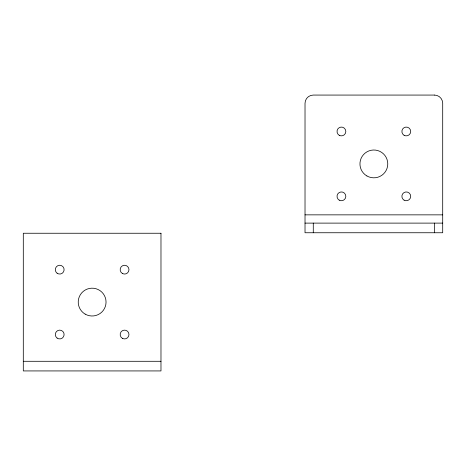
<?xml version="1.0" encoding="UTF-8"?>
<svg xmlns="http://www.w3.org/2000/svg" width="466" height="466" viewBox="0 0 466 466"><rect width="100%" height="100%" fill="white"/><g stroke="black" fill="none" stroke-linecap="round" stroke-linejoin="round"><path stroke-width="0.7" d="M305.02 214.855L442.7 214.855M305.02 223.115L442.7 223.115M23.3 361.29L160.98 361.29M434.44 223.115L434.44 232.75M313.28 223.115L313.28 232.75M434.44 95.07L313.28 95.07A8.26 8.26 0 0 0 305.02 103.33L305.02 232.75L442.7 232.75L442.7 103.33A8.26 8.26 0 0 0 434.44 95.07M160.98 233.25L23.3 233.25L23.3 370.93L160.98 370.93L160.98 233.25M122.372 338.339A4.404 4.404 0 0 0 128.977 334.524A4.404 4.404 0 0 0 122.372 330.709A4.404 4.404 0 0 0 122.372 338.339M122.372 273.472A4.404 4.404 0 0 0 128.977 269.657A4.404 4.404 0 0 0 122.372 265.841A4.404 4.404 0 0 0 122.372 273.472M57.12 273.222A4.404 4.404 0 0 0 64.087 270.111A4.404 4.404 0 0 0 57.912 265.632A4.404 4.404 0 0 0 57.12 273.222M57.12 338.089A4.404 4.404 0 0 0 64.087 334.978A4.404 4.404 0 0 0 57.912 330.499A4.404 4.404 0 0 0 57.12 338.089M85.185 314.131A13.904 13.904 0 0 0 106.044 302.09A13.904 13.904 0 0 0 85.185 290.044A13.904 13.904 0 0 0 85.185 314.131M404.092 200.159A4.404 4.404 0 0 0 410.697 196.343A4.404 4.404 0 0 0 404.092 192.528A4.404 4.404 0 0 0 404.092 200.159M404.092 135.291A4.404 4.404 0 0 0 410.697 131.476A4.404 4.404 0 0 0 404.092 127.661A4.404 4.404 0 0 0 404.092 135.291M339.225 135.291A4.404 4.404 0 0 0 345.83 131.476A4.404 4.404 0 0 0 339.225 127.661A4.404 4.404 0 0 0 339.225 135.291M339.225 200.159A4.404 4.404 0 0 0 345.83 196.343A4.404 4.404 0 0 0 339.225 192.528A4.404 4.404 0 0 0 339.225 200.159M366.905 175.956A13.904 13.904 0 0 0 387.764 163.91A13.904 13.904 0 0 0 366.905 151.869A13.904 13.904 0 0 0 366.905 175.956"/></g></svg>
